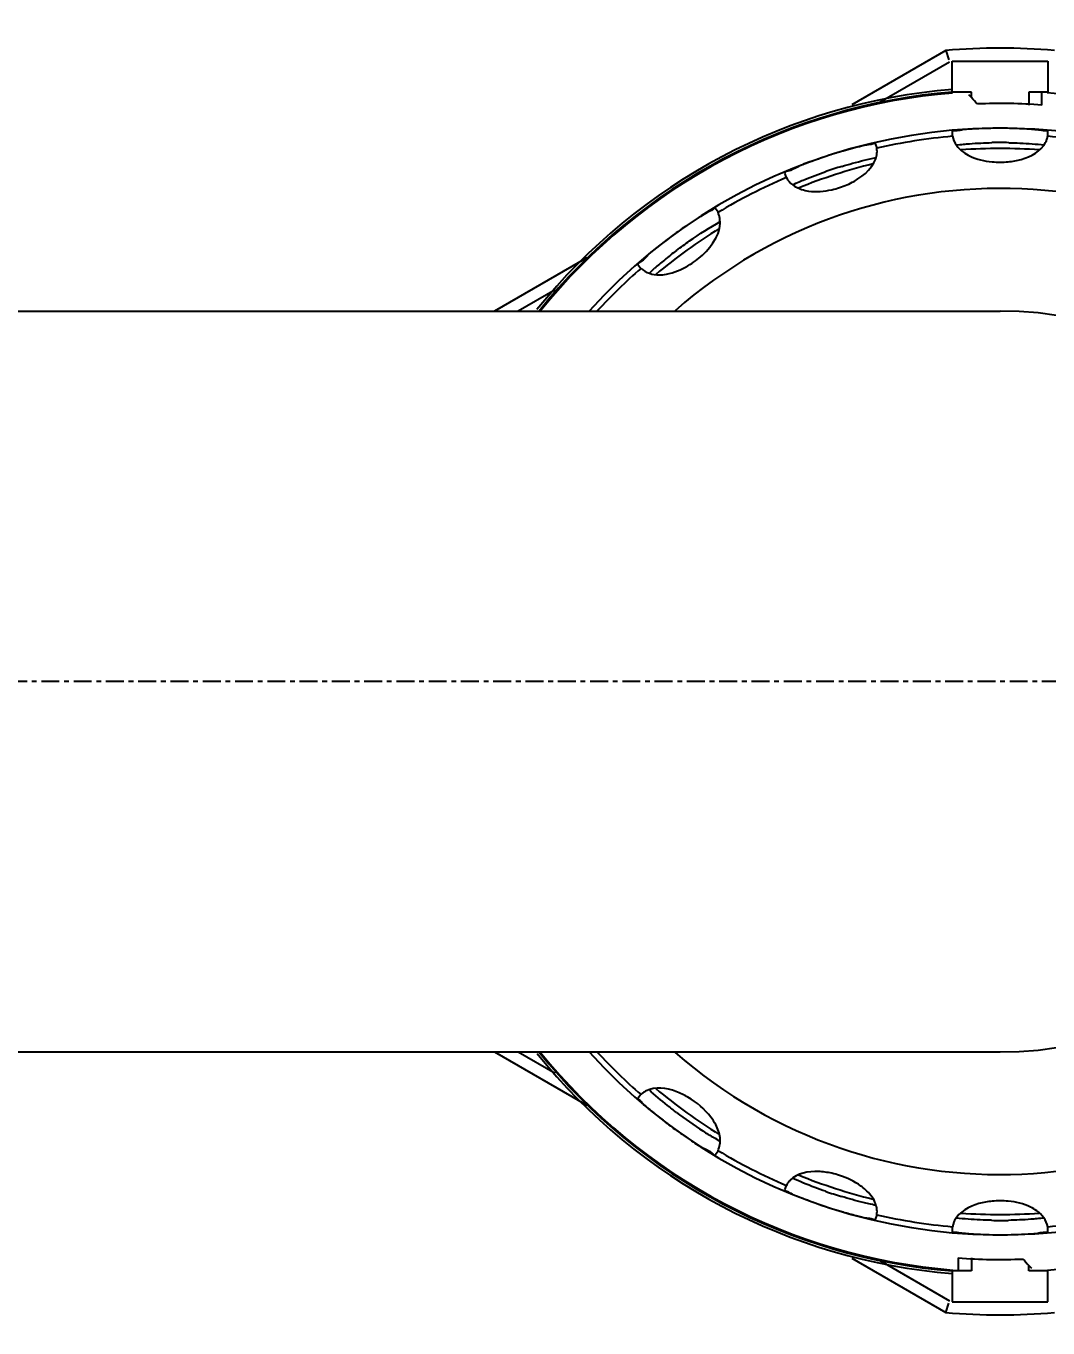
# Model space of a CAD drawing. Header units: millimetres. Extents: x 4086 to 8300, y 123 to 1549.
# Drawn here: x 6984.48 to 7005.85, y 723.53 to 750.77 of the extents above; entities that cross this region are included whole.
import ezdxf

# ---------------------------------------------------------------- set-up
doc = ezdxf.new("R2010")
doc.units = ezdxf.units.MM
doc.linetypes.add('CENTER', pattern=[0.6, 0.375, -0.075, 0.075, -0.075])
for name, color, linetype in [('00_COMPONENTS', 7, 'Continuous'), ('03_ALL_AXES', 7, 'Continuous'), ('51__DRAFT_DIMS', 7, 'Continuous')]:
    doc.layers.add(name, color=color, linetype=linetype)
doc.styles.add('思源黑', font='SourceHanSansCN-Normal.ttf')
doc.dimstyles.new('半径标注', dxfattribs={"dimtxt": 7, "dimasz": 6, "dimexe": 1.25, "dimexo": 0.625, "dimtad": 1, "dimtoh": 1, "dimlfac": 4, "dimdsep": 46, "dimtxsty": '思源黑', "dimcen": 2.5, "dimadec": 0, "dimazin": 0, "dimtfac": 1, "dimtmove": 0, "dimatfit": 3, "dimfxl": 1, "dimarcsym": 0})
doc.dimstyles.new('尺寸标注_细节_1_2比例', dxfattribs={"dimtxt": 7, "dimasz": 6, "dimexe": 2, "dimexo": 1.5, "dimgap": 1, "dimtad": 1, "dimlfac": 2, "dimdsep": 46, "dimtxsty": '思源黑', "dimcen": 0.09, "dimadec": 0, "dimazin": 0, "dimtp": 0.01, "dimtm": 0.01, "dimtfac": 1, "dimtofl": 0, "dimtmove": 0, "dimatfit": 3, "dimfxl": 1, "dimtolj": 1, "dimarcsym": 0})

# ---------------------------------------------------------------- blocks, each defined once
blk = doc.blocks.new('*D1634')
at = {"layer": '51__DRAFT_DIMS', "color": 0, "linetype": 'Continuous', "lineweight": -2}
for p, q in [((6948.346, 776.508), (6948.346, 812.303)), ((7033.346, 745.556), (7033.346, 812.303)), ((6954.346, 810.303), (7027.346, 810.303))]:
    blk.add_line(p, q, dxfattribs=at)
at = {"layer": '51__DRAFT_DIMS', "color": 0}
for points in [[(6954.346, 811.303), (6954.346, 809.303), (6948.346, 810.303)], [(7027.346, 809.303), (7027.346, 811.303), (7033.346, 810.303)]]:
    blk.add_solid(points, dxfattribs=at)
at = {"layer": 'Defpoints', "color": 0}
for p in [(7033.346, 810.303), (6948.346, 775.008), (7033.346, 744.056)]:
    blk.add_point(p, dxfattribs=at)
at = {"layer": '51__DRAFT_DIMS', "color": 0, "insert": (6990.967, 818.555), "char_height": 7, "attachment_point": 2, "style": '思源黑'}
blk.add_mtext('\\A1;170', dxfattribs=at)
blk = doc.blocks.new('*D1641')
at = {"layer": '51__DRAFT_DIMS', "color": 0, "linetype": 'Continuous', "lineweight": -2}
for p, q in [((6997.846, 779.556), (7102.205, 779.556)), ((7100.205, 773.556), (7100.205, 700.556)), ((6997.846, 694.556), (7102.205, 694.556))]:
    blk.add_line(p, q, dxfattribs=at)
at = {"layer": '51__DRAFT_DIMS', "color": 0}
for points in [[(7101.205, 773.556), (7099.205, 773.556), (7100.205, 779.556)], [(7099.205, 700.556), (7101.205, 700.556), (7100.205, 694.556)]]:
    blk.add_solid(points, dxfattribs=at)
at = {"layer": 'Defpoints', "color": 0}
for p in [(6996.346, 779.556), (6996.346, 694.556), (7100.205, 694.556)]:
    blk.add_point(p, dxfattribs=at)
at = {"layer": '51__DRAFT_DIMS', "color": 0, "insert": (7091.952, 737.177), "char_height": 7, "attachment_point": 2, "rotation": 90, "style": '思源黑'}
blk.add_mtext('\\A1;170', dxfattribs=at)
blk = doc.blocks.new('*D1645')
at = {"layer": '51__DRAFT_DIMS', "color": 0, "linetype": 'Continuous', "lineweight": -2}
for p, q in [((6942.481, 773.562), (6941.529, 779.486)), ((6943.432, 767.638), (6953.26, 706.475)), ((6954.212, 700.551), (6957.072, 682.751)), ((6987.058, 682.751), (6957.072, 682.751))]:
    blk.add_line(p, q, dxfattribs=at)
at = {"layer": '51__DRAFT_DIMS', "color": 0}
for points in [[(6941.493, 773.403), (6943.468, 773.72), (6943.432, 767.638)], [(6955.199, 700.709), (6953.225, 700.392), (6953.26, 706.475)]]:
    blk.add_solid(points, dxfattribs=at)
at = {"layer": 'Defpoints', "color": 0}
for p in [(6943.432, 767.638), (6953.26, 706.475)]:
    blk.add_point(p, dxfattribs=at)
at = {"layer": '51__DRAFT_DIMS', "color": 0, "insert": (6964.961, 692.407), "char_height": 7, "attachment_point": 1, "style": '思源黑'}
blk.add_mtext('φ124', dxfattribs=at)

msp = doc.modelspace()

# ---------------------------------------------------------------- linework, layer by layer
at = {"layer": '00_COMPONENTS', "color": 7, "linetype": 'Continuous'}
for p, q in [((7003.7117, 750.2574), (7001.7425, 749.1205)), ((7003.7117, 750.2574), (7003.7723, 750.0638)), ((7003.7883, 750.013), (7002.3384, 749.1758)), ((7003.8463, 750.0361), (7005.8463, 750.0361)), ((7003.8463, 749.3861), (7003.8463, 750.0361)), ((7005.8463, 750.0361), (7005.8463, 749.3861)), ((7004.2463, 749.3861), (7003.8463, 749.3861)), ((7004.2463, 749.2729), (7004.1899, 749.3328)), ((7004.2463, 749.2729), (7004.2463, 749.3861)), ((7005.4463, 749.3861), (7005.4463, 749.1172)), ((7005.8463, 749.3861), (7005.4464, 749.3861)), ((7005.7213, 749.1172), (7005.7213, 749.3775)), ((7003.8463, 748.5671), (7003.8463, 748.4645)), ((7005.8463, 748.4645), (7005.8463, 748.5671)), ((7002.272, 748.2152), (7002.2403, 748.3127)), ((7000.3382, 747.6947), (7000.3699, 747.5971)), ((6998.9496, 746.8735), (6998.8893, 746.9565)), ((6996.2041, 745.9229), (6994.2697, 744.8061)), ((6997.2713, 745.7809), (6997.3316, 745.6979)), ((6995.5373, 745.2492), (6994.7697, 744.8061)), ((6797.8627, 744.8061), (7004.8463, 744.8061)), ((6797.8609, 729.3061), (7004.8463, 729.3061)), ((6994.2697, 729.3061), (6996.2024, 728.1903)), ((6994.7697, 729.3061), (6995.542, 728.8602)), ((6997.3316, 728.4142), (6997.2713, 728.3312)), ((6998.8893, 727.1557), (6998.9496, 727.2387)), ((7000.3699, 726.515), (7000.3382, 726.4175)), ((7002.2403, 725.7994), (7002.272, 725.897)), ((7003.8463, 725.6476), (7003.8463, 725.545)), ((7005.8463, 725.545), (7005.8463, 725.6476)), ((7001.7425, 724.9916), (7003.7117, 723.8547)), ((7002.3435, 724.9334), (7003.7883, 724.0992)), ((7003.9713, 724.9949), (7003.9713, 724.7346)), ((7004.2463, 724.9949), (7004.2463, 724.7261)), ((7005.4463, 724.7261), (7005.4463, 724.8393)), ((7005.4463, 724.8392), (7005.5027, 724.7794)), ((7004.2463, 724.7261), (7003.8463, 724.7261)), ((7003.8463, 724.7261), (7003.8463, 724.0761)), ((7005.8463, 724.7261), (7005.4463, 724.7261)), ((7005.8463, 724.0761), (7005.8463, 724.7261)), ((7003.7117, 723.8547), (7003.7723, 724.0484)), ((7003.8463, 724.0761), (7005.8463, 724.0761))]:
    msp.add_line(p, q, dxfattribs=at)
for points in [[(7003.8463, 748.4645), (7003.8469, 748.4638), (7003.8488, 748.4633), (7003.8519, 748.4628)], [(7005.8407, 748.4628), (7005.8438, 748.4633), (7005.8457, 748.4638), (7005.8463, 748.4645)], [(7002.2672, 748.2118), (7002.27, 748.2132), (7002.2716, 748.2143), (7002.272, 748.2152)], [(7000.3699, 747.5971), (7000.3707, 747.5967), (7000.3726, 747.5967), (7000.3757, 747.5973)], [(6998.9461, 746.8688), (6998.9483, 746.871), (6998.9495, 746.8726), (6998.9496, 746.8735)], [(6997.3316, 745.6979), (6997.3325, 745.6977), (6997.3343, 745.6984), (6997.3371, 745.6998)], [(6997.3371, 728.4123), (6997.3343, 728.4138), (6997.3325, 728.4144), (6997.3316, 728.4142)], [(6998.9496, 727.2387), (6998.9495, 727.2396), (6998.9483, 727.2411), (6998.9461, 727.2433)], [(7000.3757, 726.5149), (7000.3726, 726.5154), (7000.3707, 726.5155), (7000.3699, 726.515)], [(7002.272, 725.897), (7002.2716, 725.8978), (7002.27, 725.8989), (7002.2672, 725.9003)], [(7003.8519, 725.6493), (7003.8488, 725.6489), (7003.8469, 725.6483), (7003.8463, 725.6476)], [(7005.8463, 725.6476), (7005.8457, 725.6483), (7005.8438, 725.6489), (7005.8407, 725.6493)]]:
    msp.add_lwpolyline(points, dxfattribs=at)
for centre, radius, start, end in [((7004.8463, 737.0561), 13.25, 85.08763, 94.91237), ((7004.8463, 737.0561), 12.425, 94.61632, 141.21887), ((7004.8463, 737.0561), 12.3724, 94.63598, 141.20746), ((7004.8463, 737.0561), 12.3525, 94.62537, 141.10371), ((7004.8463, 737.0561), 12.3525, 3.29028, 85.41678), ((6973.7387, 720.5443), 41.9052, 43.02994, 43.27981), ((7004.8463, 737.0561), 12.0929, 85.85064, 92.25112), ((7004.8463, 737.0561), 11.575, 222.03371, 137.96629), ((7004.846, 739.3555), 9.2756, 89.99804, 91.90446), ((7004.8466, 739.3555), 9.2756, 88.0991, 90.00203), ((7004.8463, 737.0561), 11.45, 94.98218, 103.01783), ((7004.8463, 739.1994), 9.1316, 88.88014, 91.07604), ((7004.8463, 737.0561), 11.45, 76.98218, 85.01783), ((7004.1361, 739.2431), 9.2756, 106.0991, 108.00203), ((7004.8463, 737.0561), 11.1518, 85.79281, 94.20742), ((7004.8463, 737.0561), 11.1518, 103.79281, 112.20742), ((7004.184, 739.0945), 9.1316, 106.88014, 109.07604), ((7004.8463, 749.6822), 1.761, 264.46561, 275.51517), ((7004.8463, 737.0561), 11.45, 112.98218, 121.01783), ((7004.8463, 737.0561), 10.315, 228.79971, 131.224), ((7000.9451, 749.0612), 1.758, 282.47163, 288.02291), ((7004.8463, 737.0561), 11.1518, 121.79281, 130.20742), ((7003.495, 738.9165), 9.2756, 124.0991, 126.00203), ((7003.3802, 739.06), 8.7918, 127.06391, 129.19622), ((7002.4879, 740.1468), 7.3858, 129.1599, 131.23606), ((7004.8463, 737.0561), 11.45, 130.98218, 137.38789), ((7004.8463, 737.0561), 7.75, 270, 90), ((7004.8463, 737.0561), 12.3525, 274.58556, 355.938), ((7004.8463, 737.0561), 12.425, 218.78447, 265.38368), ((7004.8463, 737.0561), 12.3724, 218.80584, 265.36402), ((7004.8463, 737.0561), 12.3525, 218.87317, 265.41678), ((7004.8463, 737.0561), 11.45, 222.61211, 229.01783), ((7004.8463, 737.0561), 11.1518, 229.79275, 238.20748), ((7003.0859, 734.675), 8.6135, 230.25745, 232.11453), ((7003.4945, 735.196), 9.2756, 232.0991, 234.00203), ((7003.4901, 735.1881), 8.9666, 232.85436, 237.18141), ((7002.6357, 733.8581), 7.3858, 237.1599, 239.23606), ((7004.8463, 737.0561), 11.45, 238.98217, 247.01783), ((7004.8463, 737.0561), 11.1518, 247.79275, 256.20748), ((7000.9451, 725.0511), 1.7579, 71.99158, 77.5092), ((7003.9079, 734.2476), 8.6135, 248.25745, 250.11453), ((7004.184, 735.0176), 9.1316, 250.88014, 253.07604), ((7004.8463, 724.43), 1.761, 84.46561, 95.51517), ((7004.1354, 734.8693), 9.2756, 250.0991, 253.90446), ((7004.8463, 737.0561), 11.1518, 265.79275, 274.20748), ((7004.8463, 737.0561), 11.45, 256.98217, 265.01783), ((7004.8463, 734.9127), 9.1316, 268.88014, 271.07604), ((7004.8463, 737.0561), 11.45, 274.98217, 283.01783), ((7004.8466, 734.7567), 9.2756, 268.09914, 271.90426), ((7004.8463, 737.0561), 12.0929, 265.85064, 272.25112), ((7035.9525, 753.5666), 41.9033, 223.02996, 223.27985), ((7004.8463, 737.0561), 13.25, 265.08763, 274.91237)]:
    msp.add_arc(centre, radius, start, end, dxfattribs=at)
for points, knots in [([(7004.5377, 748.626), (7004.4447, 748.6229), (7004.2833, 748.6109), (7004.0507, 748.6066), (7003.9477, 748.5675), (7003.8463, 748.5838), (7003.8463, 748.5671)], [0, 0, 0, 0, 0.402131, 0.7217573, 0.9277885, 1, 1, 1, 1]), ([(7005.6556, 748.5942), (7005.6216, 748.5976), (7005.4548, 748.6124), (7005.2875, 748.6215), (7005.1543, 748.626)], [0, 0, 0, 0, 0.2041018, 1, 1, 1, 1]), ([(7005.8463, 748.5671), (7005.8463, 748.5838), (7005.7442, 748.5668), (7005.703, 748.5896), (7005.6556, 748.5942)], [0, 0, 0, 0, 0.2595168, 1, 1, 1, 1]), ([(7002.0505, 748.2796), (7002.0171, 748.2723), (7001.8539, 748.2349), (7001.692, 748.1918), (7001.564, 748.1549)], [0, 0, 0, 0, 0.2041018, 1, 1, 1, 1]), ([(7002.2403, 748.3127), (7002.2351, 748.3286), (7002.1432, 748.2809), (7002.097, 748.2898), (7002.0505, 748.2796)], [0, 0, 0, 0, 0.2595168, 1, 1, 1, 1]), ([(7004.081, 748.2977), (7004.1221, 748.3015), (7004.3197, 748.3177), (7004.5179, 748.3265), (7004.6748, 748.3294)], [0, 0, 0, 0, 0.2084329, 1, 1, 1, 1]), ([(7005.0156, 747.9293), (7005.1078, 747.9382), (7005.3983, 747.9879), (7005.704, 748.1506), (7005.7982, 748.3348)], [0, 0, 0, 0, 0.30929, 1, 1, 1, 1]), ([(7005.0248, 748.3293), (7005.1036, 748.3277), (7005.3517, 748.3192), (7005.5999, 748.3027), (7005.7679, 748.2806)], [0, 0, 0, 0, 0.3175497, 1, 1, 1, 1]), ([(7005.7982, 748.3348), (7005.8086, 748.3552), (7005.8262, 748.3969), (7005.8371, 748.4409), (7005.8407, 748.4628)], [0, 0, 0, 0, 0.5066079, 1, 1, 1, 1]), ([(7001.2694, 748.0646), (7001.148, 748.0251), (7000.9339, 747.9447), (7000.6154, 747.8423), (7000.4877, 747.7394), (7000.3302, 747.7193), (7000.3382, 747.6947)], [0, 0, 0, 0, 0.3818707, 0.7056579, 0.9227475, 1, 1, 1, 1]), ([(7001.489, 747.3895), (7001.5933, 747.4234), (7001.9125, 747.5573), (7002.2278, 747.836), (7002.2663, 748.077)], [0, 0, 0, 0, 0.3101209, 1, 1, 1, 1]), ([(7001.5324, 747.8327), (7001.6079, 747.8556), (7001.8465, 747.9241), (7002.0876, 747.9851), (7002.2542, 748.0161)], [0, 0, 0, 0, 0.3175497, 1, 1, 1, 1]), ([(7002.2663, 748.077), (7002.2699, 748.0995), (7002.2738, 748.1447), (7002.2705, 748.1898), (7002.2672, 748.2118)], [0, 0, 0, 0, 0.5066079, 1, 1, 1, 1]), ([(7000.6446, 747.5109), (7000.6826, 747.5273), (7000.8655, 747.6038), (7001.0513, 747.6734), (7001.1996, 747.7247)], [0, 0, 0, 0, 0.2084329, 1, 1, 1, 1]), ([(6998.8893, 746.9565), (6998.8795, 746.97), (6998.8069, 746.8962), (6998.7601, 746.8904), (6998.7191, 746.8663)], [0, 0, 0, 0, 0.2595168, 1, 1, 1, 1]), ([(6998.0813, 746.0756), (6998.1703, 746.1429), (6998.4658, 746.3568), (6998.7717, 746.5577), (6998.9943, 746.6786)], [0, 0, 0, 0, 0.3059197, 1, 1, 1, 1]), ([(6998.7191, 746.8663), (6998.6896, 746.849), (6998.5459, 746.763), (6998.4052, 746.6721), (6998.2949, 746.5974)], [0, 0, 0, 0, 0.2041018, 1, 1, 1, 1]), ([(6998.3178, 745.7529), (6998.4257, 745.8163), (6998.7466, 746.0504), (6999.0308, 746.4612), (6998.987, 746.7403)], [0, 0, 0, 0, 0.3069961, 1, 1, 1, 1]), ([(6998.987, 746.7403), (6998.9834, 746.7629), (6998.9731, 746.807), (6998.9561, 746.8489), (6998.9461, 746.8688)], [0, 0, 0, 0, 0.5066079, 1, 1, 1, 1]), ([(6998.0427, 746.4205), (6997.9394, 746.3454), (6997.7606, 746.2027), (6997.4894, 746.007), (6997.3997, 745.8696), (6997.2561, 745.8018), (6997.2713, 745.7809)], [0, 0, 0, 0, 0.3818707, 0.7056579, 0.9227475, 1, 1, 1, 1]), ([(6997.4467, 728.4909), (6997.4263, 728.4806), (6997.3876, 728.4571), (6997.3529, 728.428), (6997.3371, 728.4123)], [0, 0, 0, 0, 0.5066079, 1, 1, 1, 1]), ([(6998.3183, 728.3589), (6998.2384, 728.4059), (6997.9742, 728.5364), (6997.6312, 728.5846), (6997.4467, 728.4909)], [0, 0, 0, 0, 0.30929, 1, 1, 1, 1]), ([(6998.0757, 728.0408), (6998.0128, 728.0884), (6997.8171, 728.2411), (6997.6261, 728.4003), (6997.5031, 728.5169)], [0, 0, 0, 0, 0.3175497, 1, 1, 1, 1]), ([(6998.8984, 727.7846), (6998.8691, 727.8393), (6998.7179, 728.0688), (6998.5009, 728.2515), (6998.3183, 728.3589)], [0, 0, 0, 0, 0.2264428, 1, 1, 1, 1]), ([(6997.2713, 728.3312), (6997.2657, 728.3235), (6997.3161, 728.2951), (6997.381, 728.2025), (6997.5008, 728.1169), (6997.579, 728.0519)], [0, 0, 0, 0, 0.0689357, 0.2669195, 1, 1, 1, 1]), ([(6998.0427, 727.6917), (6998.146, 727.6167), (6998.3369, 727.4907), (6998.6069, 727.2932), (6998.7653, 727.2504), (6998.8741, 727.1348), (6998.8893, 727.1557)], [0, 0, 0, 0, 0.3818707, 0.7056579, 0.9227475, 1, 1, 1, 1]), ([(7001.3253, 726.7673), (7001.2349, 726.7874), (7000.9432, 726.8298), (7000.6022, 726.7696), (7000.4556, 726.6235)], [0, 0, 0, 0, 0.30929, 1, 1, 1, 1]), ([(7000.4556, 726.6235), (7000.4395, 726.6074), (7000.4099, 726.5731), (7000.3859, 726.5347), (7000.3757, 726.5149)], [0, 0, 0, 0, 0.5066079, 1, 1, 1, 1]), ([(7001.193, 726.3898), (7001.1185, 726.4156), (7000.8851, 726.5004), (7000.6542, 726.5928), (7000.5013, 726.6657)], [0, 0, 0, 0, 0.3175497, 1, 1, 1, 1]), ([(7002.2266, 726.1654), (7002.1827, 726.263), (7002.0843, 726.3826), (7001.9683, 726.4758), (7001.9342, 726.5006)], [0, 0, 0, 0, 0.7173867, 1, 1, 1, 1]), ([(7000.3382, 726.4175), (7000.3352, 726.4084), (7000.3919, 726.3969), (7000.4823, 726.3289), (7000.6227, 726.2845), (7000.7171, 726.2468)], [0, 0, 0, 0, 0.0689357, 0.2669195, 1, 1, 1, 1]), ([(7002.1004, 726.1282), (7002.06, 726.1373), (7001.8671, 726.1829), (7001.6759, 726.2358), (7001.5258, 726.2815)], [0, 0, 0, 0, 0.2084329, 1, 1, 1, 1]), ([(7004.6771, 726.1829), (7004.5848, 726.1739), (7004.2943, 726.1242), (7003.9886, 725.9616), (7003.8944, 725.7773)], [0, 0, 0, 0, 0.30929, 1, 1, 1, 1]), ([(7001.5645, 725.9571), (7001.654, 725.9313), (7001.8112, 725.8928), (7002.0336, 725.825), (7002.1437, 725.8304), (7002.2351, 725.7835), (7002.2403, 725.7994)], [0, 0, 0, 0, 0.402131, 0.7217573, 0.9277885, 1, 1, 1, 1]), ([(7003.8944, 725.7773), (7003.884, 725.757), (7003.8664, 725.7153), (7003.8555, 725.6713), (7003.8519, 725.6493)], [0, 0, 0, 0, 0.5066079, 1, 1, 1, 1]), ([(7004.6678, 725.7829), (7004.589, 725.7844), (7004.3409, 725.793), (7004.0927, 725.8095), (7003.9247, 725.8315)], [0, 0, 0, 0, 0.3175497, 1, 1, 1, 1]), ([(7005.6116, 725.8145), (7005.5705, 725.8107), (7005.3729, 725.7944), (7005.1747, 725.7857), (7005.0178, 725.7828)], [0, 0, 0, 0, 0.2084328, 1, 1, 1, 1]), ([(7003.8463, 725.545), (7003.8463, 725.5284), (7003.9485, 725.5454), (7003.9897, 725.5226), (7004.0371, 725.5179)], [0, 0, 0, 0, 0.2595175, 1, 1, 1, 1]), ([(7004.0371, 725.5179), (7004.0711, 725.5146), (7004.2378, 725.4997), (7004.4051, 725.4906), (7004.5383, 725.4862)], [0, 0, 0, 0, 0.2041065, 1, 1, 1, 1]), ([(7005.1549, 725.4862), (7005.2479, 725.4893), (7005.4093, 725.5012), (7005.6419, 725.5055), (7005.7449, 725.5447), (7005.8463, 725.5283), (7005.8463, 725.545)], [0, 0, 0, 0, 0.4021291, 0.721756, 0.9277881, 1, 1, 1, 1])]:
    msp.add_open_spline(points, degree=3, knots=knots, dxfattribs=at)
for points in [[(7003.8519, 748.4628), (7003.8738, 748.33), (7003.9698, 748.2073), (7004.0793, 748.1291)], [(7003.925, 748.2807), (7003.9769, 748.2875), (7004.0289, 748.2928), (7004.081, 748.2977)], [(7004.0793, 748.1291), (7004.12, 748.1), (7004.1636, 748.0748), (7004.2086, 748.053)], [(7004.2086, 748.053), (7004.3538, 747.9826), (7004.5159, 747.9449), (7004.6765, 747.9293)], [(7000.3757, 747.5973), (7000.4375, 747.4777), (7000.5667, 747.3907), (7000.6951, 747.3501)], [(7000.5015, 747.4466), (7000.5487, 747.4691), (7000.5966, 747.4903), (7000.6446, 747.5109)], [(7000.6951, 747.3501), (7000.7428, 747.335), (7000.7921, 747.3245), (7000.8416, 747.3177)], [(7000.8416, 747.3177), (7001.0014, 747.2957), (7001.1673, 747.3099), (7001.3248, 747.3447)], [(6997.3371, 745.6998), (6997.4329, 745.6052), (6997.5826, 745.5624), (6997.7172, 745.5635)], [(6997.5033, 745.5954), (6997.5413, 745.6314), (6997.5802, 745.6663), (6997.6195, 745.7009)], [(6997.7172, 745.5635), (6997.7672, 745.5639), (6997.8174, 745.5691), (6997.8666, 745.5779)], [(6997.8666, 745.5779), (6998.0254, 745.6063), (6998.1787, 745.6712), (6998.3178, 745.7529)], [(6998.9895, 727.508), (6998.9789, 727.6045), (6998.9442, 727.699), (6998.8984, 727.7846)], [(6998.994, 727.4336), (6998.9481, 727.4586), (6998.9028, 727.4849), (6998.8579, 727.5116)], [(6998.9461, 727.2433), (6998.9862, 727.3232), (6998.9992, 727.4191), (6998.9895, 727.508)], [(7001.9342, 726.5006), (7001.7999, 726.5982), (7001.6465, 726.6716), (7001.4886, 726.7228)], [(7005.484, 726.0592), (7005.3388, 726.1295), (7005.1767, 726.1672), (7005.0162, 726.1828)], [(7002.2539, 726.0961), (7002.2025, 726.1057), (7002.1514, 726.1167), (7002.1004, 726.1282)], [(7002.2672, 725.9003), (7002.2806, 725.9887), (7002.2633, 726.0839), (7002.2266, 726.1654)], [(7005.6134, 725.9831), (7005.5727, 726.0122), (7005.529, 726.0374), (7005.484, 726.0592)], [(7005.8407, 725.6493), (7005.8189, 725.7822), (7005.7229, 725.9048), (7005.6134, 725.9831)], [(7005.7676, 725.8315), (7005.7158, 725.8247), (7005.6637, 725.8193), (7005.6116, 725.8145)]]:
    msp.add_open_spline(points, degree=3, dxfattribs=at)
at = {"layer": '03_ALL_AXES', "color": 7, "linetype": 'CENTER'}
msp.add_line((6948.3463, 737.0597), (7028.0543, 737.0597), dxfattribs=at)

# ---------------------------------------------------------------- dimensions: what is measured, and where the dimension line sits
at = {"layer": '51__DRAFT_DIMS', "color": 7, "linetype": 'Continuous'}
dim = msp.add_linear_dim(base=(7033.3463, 810.3026), p1=(6948.3463, 775.0077), p2=(7033.3463, 744.0561), dimstyle='尺寸标注_细节_1_2比例', dxfattribs=at)
dim.commit()
dim.dimension.update_dxf_attribs({"geometry": '*D1634', "text_midpoint": (6990.9672, 810.3026), "dimtype": 160})
dim = msp.add_diameter_dim_2p(p1=(6943.4324, 767.6376), p2=(6953.2602, 706.4746), text='φ124', dimstyle='半径标注', override={"dimtxsty": '思源黑'}, dxfattribs=at)
dim.commit()
dim.dimension.update_dxf_attribs({"geometry": '*D1645', "text_midpoint": (6976.0097, 682.7508), "dimtype": 163})
dim = msp.add_linear_dim(base=(7100.2046, 694.5561), p1=(6996.3463, 779.5561), p2=(6996.3463, 694.5561), angle=270, dimstyle='尺寸标注_细节_1_2比例', dxfattribs=at)
dim.commit()
dim.dimension.update_dxf_attribs({"geometry": '*D1641', "text_midpoint": (7100.2046, 737.177), "dimtype": 160})

doc.saveas('drawing.dxf')
